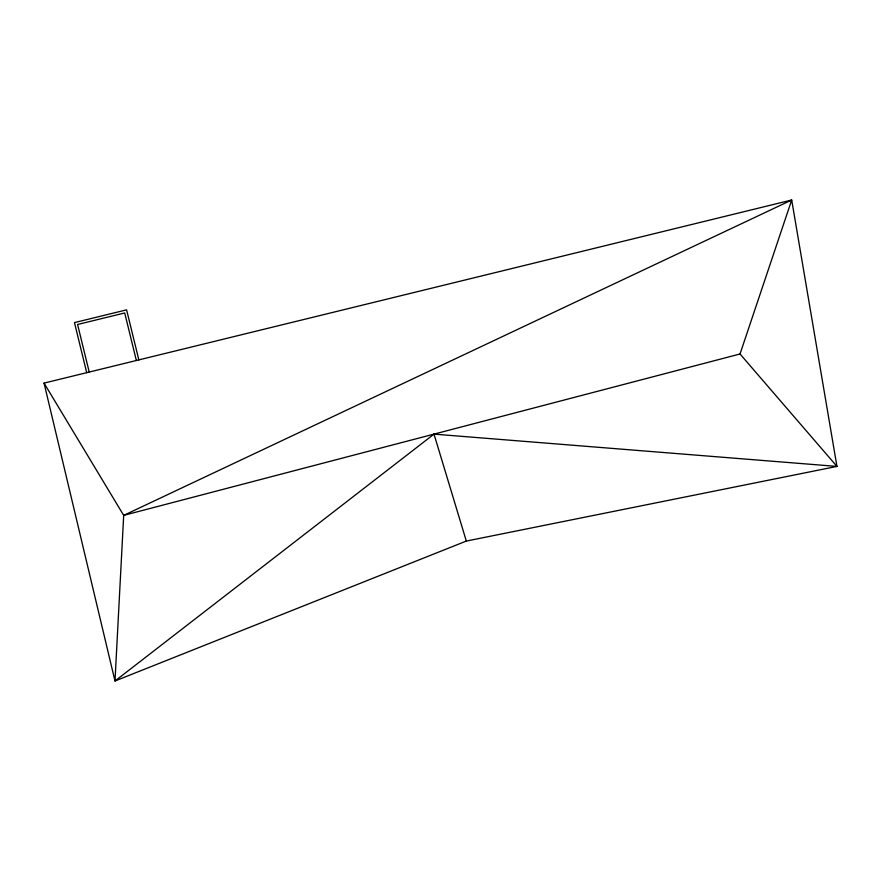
<?xml version="1.0" encoding="UTF-8"?>
<svg xmlns="http://www.w3.org/2000/svg" width="881" height="881" viewBox="0 0 881 881"><rect width="100%" height="100%" fill="white"/><g stroke="black" fill="none" stroke-linecap="round" stroke-linejoin="round"><path stroke-width="1.32" d="M740.029 353.986L791.7 200.009L44.05 383.114L114.993 680.991L466.324 541.066L836.95 466.412L791.7 200.009L123.692 515.374L114.993 680.991L434.003 434.124L836.95 466.412L740.029 353.986L123.692 515.374L44.05 383.114M434.003 434.124L466.324 541.066M138.846 359.889L126.589 309.848L74.467 322.611L86.723 372.663M136.346 360.505L124.706 312.953L77.583 324.494L89.223 372.046"/></g></svg>
